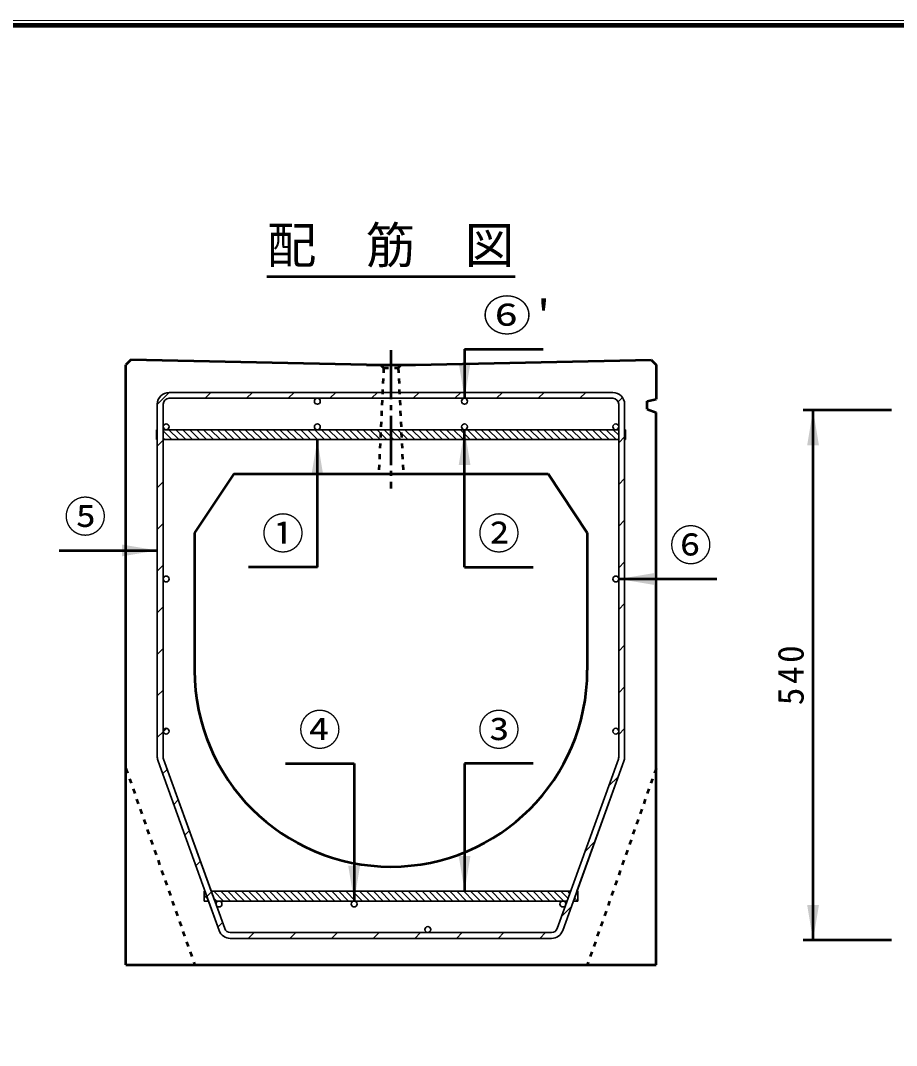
# Model space of a CAD drawing. Units: millimetres, scale not verified. Extents: x 100 to 4105, y 100 to 2870.
# Drawn here: x 1026 to 1918, y 1826 to 2870 of the extents above; entities that cross this region are included whole.
import ezdxf
from ezdxf.enums import TextEntityAlignment as Align

# ---------------------------------------------------------------- set-up
doc = ezdxf.new("R2010")
doc.units = ezdxf.units.MM
doc.header["$LTSCALE"] = 5
doc.linetypes.add('USER1', pattern=[2.2, 1, -1.2])
doc.linetypes.add('USER2', pattern=[13.4, 10, -1.2, 1, -1.2])
doc.layers.add('V-nasSTD', color=7, linetype='Continuous', lineweight=50)
doc.styles.add('ＭＳ ゴシック', font='')
doc.styles.get('ＭＳ ゴシック').set_extended_font_data('MS Gothic')

msp = doc.modelspace()

# ---------------------------------------------------------------- hatches: boundary and pattern name
at = {"layer": 'V-nasSTD'}
for points in [[(1484.432, 2521.236), (1478.432, 2485.236), (1472.432, 2521.236)], [(1839.432, 2437.283), (1833.432, 2473.283), (1827.432, 2437.283)], [(1484.432, 2417.236), (1478.432, 2453.236), (1472.432, 2417.236)], [(1322.432, 2407.236), (1328.432, 2443.236), (1334.432, 2407.236)], [(1129.432, 2324.327), (1165.432, 2330.327), (1129.432, 2336.327)], [(1671.432, 2295.236), (1635.432, 2301.236), (1671.432, 2307.236)], [(1484.432, 2019.236), (1478.432, 1983.236), (1472.432, 2019.236)], [(1359.932, 2009.236), (1365.932, 1973.236), (1371.932, 2009.236)], [(1827.432, 1969.283), (1833.432, 1933.283), (1839.432, 1969.283)]]:
    msp.add_hatch(color=256, dxfattribs=at).paths.add_polyline_path(points)

# ---------------------------------------------------------------- linework, layer by layer
at = {"layer": 'V-nasSTD', "lineweight": 100}
msp.add_line((4100, 2865), (105, 2865), dxfattribs=at)
at = {"layer": 'V-nasSTD'}
for p, q in [((1277.029, 2609.283), (1529.835, 2609.283)), ((1478.432, 2535.236), (1558.432, 2535.236)), ((1478.432, 2535.236), (1478.432, 2485.236)), ((1138.432, 2524.283), (1133.432, 2519.283)), ((1133.432, 1908.283), (1133.432, 2519.283)), ((1378.432, 2519.283), (1138.432, 2524.283)), ((1378.432, 2519.283), (1428.432, 2519.283)), ((1428.432, 2519.283), (1668.432, 2524.283)), ((1668.432, 2524.283), (1673.432, 2519.283)), ((1673.432, 2519.283), (1673.432, 2484.298)), ((1664.432, 2482.283), (1673.432, 2484.298)), ((1664.432, 2474.283), (1664.432, 2482.283)), ((1664.432, 2474.283), (1673.432, 2470.925)), ((1673.432, 1908.283), (1673.432, 2470.925)), ((1913.432, 2473.283), (1823.432, 2473.283)), ((1833.432, 1933.283), (1833.432, 2473.283)), ((1478.432, 2313.236), (1478.432, 2453.236)), ((1328.432, 2313.236), (1328.432, 2443.236)), ((1243.432, 2408.283), (1203.432, 2348.283)), ((1243.432, 2408.283), (1563.432, 2408.283)), ((1563.432, 2408.283), (1603.432, 2348.283)), ((1203.432, 2348.283), (1203.432, 2208.283)), ((1603.432, 2348.283), (1603.432, 2208.283)), ((1065.432, 2330.327), (1165.432, 2330.327)), ((1328.432, 2313.236), (1258.432, 2313.236)), ((1478.432, 2313.236), (1548.432, 2313.236)), ((1735.432, 2301.236), (1635.432, 2301.236)), ((1295.932, 2113.236), (1365.932, 2113.236)), ((1365.932, 2113.236), (1365.932, 1973.236)), ((1478.432, 2113.236), (1478.432, 1983.236)), ((1548.432, 2113.236), (1478.432, 2113.236)), ((1913.432, 1933.283), (1823.432, 1933.283)), ((1133.432, 1908.283), (1673.432, 1908.283))]:
    msp.add_line(p, q, dxfattribs=at)
at = {"layer": 'V-nasSTD', "linetype": 'USER2'}
msp.add_line((1403.432, 2534.283), (1403.432, 2393.283), dxfattribs=at)
at = {"layer": 'V-nasSTD', "linetype": 'USER1'}
for p, q in [((1395.932, 2516.283), (1390.932, 2408.283)), ((1395.932, 2516.283), (1392.932, 2519.283)), ((1392.932, 2519.283), (1413.932, 2519.283)), ((1395.932, 2516.283), (1410.932, 2516.283)), ((1410.932, 2516.283), (1413.932, 2519.283)), ((1410.932, 2516.283), (1415.932, 2408.283)), ((1133.432, 2108.283), (1203.432, 1908.283)), ((1673.432, 2108.283), (1603.432, 1908.283))]:
    msp.add_line(p, q, dxfattribs=at)
at = {"layer": 'V-nasSTD', "lineweight": 35}
for p, q in [((1177.586, 2491.236), (1165.432, 2479.082)), ((1177.432, 2491.236), (1629.432, 2491.236)), ((1629.432, 2485.236), (1177.432, 2485.236)), ((1177.432, 2485.236), (1629.432, 2485.236)), ((1220.013, 2491.236), (1214.013, 2485.236)), ((1262.439, 2491.236), (1256.439, 2485.236)), ((1304.866, 2491.236), (1298.866, 2485.236)), ((1347.292, 2491.236), (1341.292, 2485.236)), ((1389.718, 2491.236), (1383.718, 2485.236)), ((1432.145, 2491.236), (1426.145, 2485.236)), ((1474.571, 2491.236), (1468.571, 2485.236)), ((1516.998, 2491.236), (1510.998, 2485.236)), ((1559.424, 2491.236), (1553.424, 2485.236)), ((1601.85, 2491.236), (1595.85, 2485.236)), ((1639.22, 2486.179), (1634.852, 2481.811)), ((1165.432, 2479.236), (1165.432, 2119.811)), ((1165.432, 2443.236), (1165.432, 2479.236)), ((1165.432, 2479.236), (1165.432, 2453.236)), ((1171.432, 2479.236), (1171.432, 2119.811)), ((1171.432, 2119.811), (1171.432, 2479.236)), ((1635.432, 2119.811), (1635.432, 2479.236)), ((1635.432, 2479.236), (1635.432, 2119.811)), ((1635.432, 2443.236), (1635.432, 2479.236)), ((1635.432, 2479.236), (1635.432, 2453.236)), ((1641.432, 2119.811), (1641.432, 2479.236)), ((1641.432, 2443.236), (1641.432, 2479.236)), ((1641.432, 2479.236), (1641.432, 2453.236)), ((1164.432, 2453.236), (1164.432, 2443.236)), ((1165.432, 2453.236), (1164.432, 2453.236)), ((1165.432, 2453.236), (1164.432, 2453.236)), ((1164.432, 2453.236), (1164.432, 2443.236)), ((1635.432, 2453.236), (1171.432, 2453.236)), ((1635.432, 2453.236), (1171.432, 2453.236)), ((1177.261, 2453.236), (1187.261, 2443.236)), ((1184.332, 2453.236), (1194.332, 2443.236)), ((1191.403, 2453.236), (1201.403, 2443.236)), ((1198.474, 2453.236), (1208.474, 2443.236)), ((1205.545, 2453.236), (1215.545, 2443.236)), ((1212.616, 2453.236), (1222.616, 2443.236)), ((1219.687, 2453.236), (1229.687, 2443.236)), ((1226.758, 2453.236), (1236.758, 2443.236)), ((1233.829, 2453.236), (1243.829, 2443.236)), ((1240.9, 2453.236), (1250.9, 2443.236)), ((1247.971, 2453.236), (1257.971, 2443.236)), ((1255.042, 2453.236), (1265.042, 2443.236)), ((1262.113, 2453.236), (1272.113, 2443.236)), ((1269.185, 2453.236), (1279.185, 2443.236)), ((1276.256, 2453.236), (1286.256, 2443.236)), ((1283.327, 2453.236), (1293.327, 2443.236)), ((1290.398, 2453.236), (1300.398, 2443.236)), ((1297.469, 2453.236), (1307.469, 2443.236)), ((1304.54, 2453.236), (1314.54, 2443.236)), ((1311.611, 2453.236), (1321.611, 2443.236)), ((1318.682, 2453.236), (1328.682, 2443.236)), ((1325.753, 2453.236), (1335.753, 2443.236)), ((1332.824, 2453.236), (1342.824, 2443.236)), ((1339.895, 2453.236), (1349.895, 2443.236)), ((1346.966, 2453.236), (1356.966, 2443.236)), ((1354.037, 2453.236), (1364.037, 2443.236)), ((1361.108, 2453.236), (1371.108, 2443.236)), ((1368.18, 2453.236), (1378.18, 2443.236)), ((1375.251, 2453.236), (1385.251, 2443.236)), ((1382.322, 2453.236), (1392.322, 2443.236)), ((1389.393, 2453.236), (1399.393, 2443.236)), ((1396.464, 2453.236), (1406.464, 2443.236)), ((1403.535, 2453.236), (1413.535, 2443.236)), ((1410.606, 2453.236), (1420.606, 2443.236)), ((1417.677, 2453.236), (1427.677, 2443.236)), ((1424.748, 2453.236), (1434.748, 2443.236)), ((1431.819, 2453.236), (1441.819, 2443.236)), ((1438.89, 2453.236), (1448.89, 2443.236)), ((1445.961, 2453.236), (1455.961, 2443.236)), ((1453.032, 2453.236), (1463.032, 2443.236)), ((1460.103, 2453.236), (1470.103, 2443.236)), ((1467.174, 2453.236), (1477.174, 2443.236)), ((1474.246, 2453.236), (1484.246, 2443.236)), ((1481.365, 2455.603), (1479.065, 2453.303)), ((1481.317, 2453.236), (1491.317, 2443.236)), ((1488.388, 2453.236), (1498.388, 2443.236)), ((1495.459, 2453.236), (1505.459, 2443.236)), ((1502.53, 2453.236), (1512.53, 2443.236)), ((1509.601, 2453.236), (1519.601, 2443.236)), ((1516.672, 2453.236), (1526.672, 2443.236)), ((1523.743, 2453.236), (1533.743, 2443.236)), ((1530.814, 2453.236), (1540.814, 2443.236)), ((1537.885, 2453.236), (1547.885, 2443.236)), ((1544.956, 2453.236), (1554.956, 2443.236)), ((1552.027, 2453.236), (1562.027, 2443.236)), ((1559.098, 2453.236), (1569.098, 2443.236)), ((1566.169, 2453.236), (1576.169, 2443.236)), ((1573.24, 2453.236), (1583.24, 2443.236)), ((1580.312, 2453.236), (1590.312, 2443.236)), ((1587.383, 2453.236), (1597.383, 2443.236)), ((1594.454, 2453.236), (1604.454, 2443.236)), ((1601.525, 2453.236), (1611.525, 2443.236)), ((1608.596, 2453.236), (1618.596, 2443.236)), ((1615.667, 2453.236), (1625.667, 2443.236)), ((1622.738, 2453.236), (1632.738, 2443.236)), ((1629.809, 2453.236), (1635.432, 2447.613)), ((1641.432, 2453.236), (1642.432, 2453.236)), ((1641.432, 2453.236), (1642.432, 2453.236)), ((1642.432, 2453.236), (1642.432, 2443.236)), ((1642.432, 2453.236), (1642.432, 2443.236)), ((1164.432, 2451.922), (1165.432, 2450.922)), ((1164.432, 2444.851), (1165.432, 2443.851)), ((1164.432, 2443.236), (1165.432, 2443.236)), ((1164.432, 2443.236), (1165.432, 2443.236)), ((1171.432, 2442.655), (1165.432, 2436.655)), ((1171.432, 2451.993), (1180.19, 2443.236)), ((1171.432, 2444.922), (1173.119, 2443.236)), ((1635.432, 2443.236), (1171.432, 2443.236)), ((1171.432, 2443.236), (1635.432, 2443.236)), ((1641.432, 2445.965), (1635.432, 2439.965)), ((1641.432, 2448.684), (1642.432, 2447.684)), ((1641.432, 2443.236), (1642.432, 2443.236)), ((1642.432, 2443.236), (1641.432, 2443.236)), ((1641.432, 2403.538), (1635.432, 2397.538)), ((1171.432, 2400.229), (1165.432, 2394.229)), ((1635.432, 2355.112), (1641.432, 2361.112)), ((1171.432, 2357.802), (1165.432, 2351.802)), ((1635.432, 2312.685), (1641.432, 2318.685)), ((1171.432, 2315.376), (1165.432, 2309.376)), ((1635.432, 2270.259), (1641.432, 2276.259)), ((1171.432, 2272.95), (1165.432, 2266.95)), ((1635.432, 2227.833), (1641.432, 2233.833)), ((1171.432, 2230.523), (1165.432, 2224.523)), ((1171.432, 2188.097), (1165.432, 2182.097)), ((1635.432, 2185.406), (1641.432, 2191.406)), ((1171.432, 2145.67), (1165.432, 2139.67)), ((1174.952, 2149.19), (1171.478, 2145.716)), ((1635.432, 2142.98), (1641.432, 2148.98)), ((1228.464, 1943.16), (1166.145, 2115.735)), ((1234.108, 1945.198), (1171.789, 2117.773)), ((1234.108, 1945.198), (1171.789, 2117.773)), ((1223.983, 1973.236), (1171.789, 2117.773)), ((1171.789, 2117.773), (1220.372, 1983.236)), ((1572.757, 1945.198), (1635.075, 2117.773)), ((1635.075, 2117.773), (1572.757, 1945.198)), ((1578.4, 1943.16), (1640.719, 2115.735)), ((1589.261, 1973.236), (1640.719, 2115.735)), ((1640.719, 2115.735), (1592.872, 1983.236)), ((1175.549, 2107.361), (1170.862, 2102.674)), ((1625.141, 2090.262), (1635.126, 2100.247)), ((1186.805, 2076.19), (1182.118, 2071.503)), ((1198.061, 2045.02), (1193.374, 2040.333)), ((1601.161, 2023.856), (1611.146, 2033.841)), ((1209.317, 2013.849), (1204.63, 2009.163)), ((1212.992, 1983.236), (1213.992, 1983.236)), ((1212.992, 1983.236), (1212.992, 1973.236)), ((1212.992, 1973.236), (1212.992, 1983.236)), ((1212.992, 1983.236), (1213.992, 1983.236)), ((1212.992, 1979.098), (1216.897, 1975.194)), ((1212.992, 1973.236), (1217.604, 1973.236)), ((1217.604, 1973.236), (1212.992, 1973.236)), ((1213.992, 1983.236), (1228.464, 1943.16)), ((1220.573, 1982.679), (1215.886, 1977.992)), ((1228.464, 1943.16), (1217.604, 1973.236)), ((1220.372, 1983.236), (1586.492, 1983.236)), ((1220.372, 1983.236), (1586.492, 1983.236)), ((1222.885, 1976.277), (1225.926, 1973.236)), ((1222.997, 1983.236), (1232.997, 1973.236)), ((1223.983, 1973.236), (1582.881, 1973.236)), ((1582.881, 1973.236), (1223.983, 1973.236)), ((1230.068, 1983.236), (1240.068, 1973.236)), ((1237.139, 1983.236), (1247.139, 1973.236)), ((1244.21, 1983.236), (1254.21, 1973.236)), ((1251.281, 1983.236), (1261.281, 1973.236)), ((1258.352, 1983.236), (1268.352, 1973.236)), ((1265.423, 1983.236), (1275.423, 1973.236)), ((1272.494, 1983.236), (1282.494, 1973.236)), ((1279.565, 1983.236), (1289.565, 1973.236)), ((1286.636, 1983.236), (1296.636, 1973.236)), ((1293.707, 1983.236), (1303.707, 1973.236)), ((1300.778, 1983.236), (1310.778, 1973.236)), ((1307.849, 1983.236), (1317.849, 1973.236)), ((1314.92, 1983.236), (1324.92, 1973.236)), ((1321.992, 1983.236), (1331.992, 1973.236)), ((1329.063, 1983.236), (1339.063, 1973.236)), ((1336.134, 1983.236), (1346.134, 1973.236)), ((1343.205, 1983.236), (1353.205, 1973.236)), ((1350.276, 1983.236), (1360.276, 1973.236)), ((1357.347, 1983.236), (1367.347, 1973.236)), ((1364.418, 1983.236), (1374.418, 1973.236)), ((1371.489, 1983.236), (1381.489, 1973.236)), ((1378.56, 1983.236), (1388.56, 1973.236)), ((1385.631, 1983.236), (1395.631, 1973.236)), ((1392.702, 1983.236), (1402.702, 1973.236)), ((1399.773, 1983.236), (1409.773, 1973.236)), ((1406.844, 1983.236), (1416.844, 1973.236)), ((1413.915, 1983.236), (1423.915, 1973.236)), ((1420.987, 1983.236), (1430.987, 1973.236)), ((1428.058, 1983.236), (1438.058, 1973.236)), ((1435.129, 1983.236), (1445.129, 1973.236)), ((1442.2, 1983.236), (1452.2, 1973.236)), ((1449.271, 1983.236), (1459.271, 1973.236)), ((1456.342, 1983.236), (1466.342, 1973.236)), ((1463.413, 1983.236), (1473.413, 1973.236)), ((1470.484, 1983.236), (1480.484, 1973.236)), ((1477.555, 1983.236), (1487.555, 1973.236)), ((1484.626, 1983.236), (1494.626, 1973.236)), ((1491.697, 1983.236), (1501.697, 1973.236)), ((1498.768, 1983.236), (1508.768, 1973.236)), ((1505.839, 1983.236), (1515.839, 1973.236)), ((1512.91, 1983.236), (1522.91, 1973.236)), ((1519.981, 1983.236), (1529.981, 1973.236)), ((1527.053, 1983.236), (1537.053, 1973.236)), ((1534.124, 1983.236), (1544.124, 1973.236)), ((1541.195, 1983.236), (1551.195, 1973.236)), ((1548.266, 1983.236), (1558.266, 1973.236)), ((1555.337, 1983.236), (1565.337, 1973.236)), ((1562.408, 1983.236), (1572.408, 1973.236)), ((1569.479, 1983.236), (1579.479, 1973.236)), ((1576.55, 1983.236), (1583.855, 1975.931)), ((1583.621, 1983.236), (1585.731, 1981.126)), ((1593.872, 1973.236), (1589.261, 1973.236)), ((1593.872, 1973.236), (1589.261, 1973.236)), ((1590.417, 1976.439), (1593.621, 1973.236)), ((1592.293, 1981.634), (1593.872, 1980.056)), ((1592.872, 1983.236), (1593.872, 1983.236)), ((1592.872, 1983.236), (1593.872, 1983.236)), ((1593.872, 1983.236), (1593.872, 1973.236)), ((1593.872, 1983.236), (1593.872, 1973.236)), ((1577.181, 1957.449), (1587.166, 1967.434)), ((1227.142, 1946.822), (1231.829, 1951.509)), ((1239.751, 1941.236), (1567.113, 1941.236)), ((1567.113, 1941.236), (1239.751, 1941.236)), ((1239.751, 1935.236), (1567.113, 1935.236)), ((1257.982, 1935.236), (1263.982, 1941.236)), ((1300.409, 1935.236), (1306.409, 1941.236)), ((1342.835, 1935.236), (1348.835, 1941.236)), ((1385.262, 1935.236), (1391.262, 1941.236)), ((1427.688, 1935.236), (1433.688, 1941.236)), ((1470.114, 1935.236), (1476.114, 1941.236)), ((1512.541, 1935.236), (1518.541, 1941.236)), ((1554.967, 1935.236), (1560.967, 1941.236))]:
    msp.add_line(p, q, dxfattribs=at)
at = {"layer": 'V-nasSTD', "lineweight": 13}
msp.add_lwpolyline([(100, 100), (100, 2870), (4105, 2870), (4105, 100)], close=True, dxfattribs=at)
at = {"layer": 'V-nasSTD', "lineweight": 35}
for centre in [(1328.432, 2482.236), (1478.432, 2482.236), (1174.432, 2456.236), (1328.432, 2456.236), (1478.432, 2456.236), (1632.432, 2456.236), (1174.432, 2301.236), (1632.432, 2301.236), (1174.432, 2146.236), (1632.432, 2146.236), (1228.256, 1970.236), (1365.932, 1970.236), (1578.608, 1970.236), (1440.932, 1944.236)]:
    msp.add_circle(centre, 3, dxfattribs=at)
for centre, radius, start, end in [((1177.432, 2479.236), 12, 90, 180), ((1177.432, 2479.236), 6, 90, 180), ((1177.432, 2479.236), 6, 90, 180), ((1629.432, 2479.236), 12, 0, 90), ((1629.432, 2479.236), 6, 0, 90), ((1629.432, 2479.236), 6, 0, 90), ((1177.432, 2119.811), 12, 180, 199.85521), ((1177.432, 2119.811), 6, 180, 199.85521), ((1177.432, 2119.811), 6, 180, 199.85522), ((1629.432, 2119.811), 6, 340.14479, 0), ((1629.432, 2119.811), 6, 340.14479, 0), ((1629.432, 2119.811), 12, 340.14479, 0), ((1239.751, 1947.236), 12, 199.85521, 270), ((1239.751, 1947.236), 6, 199.85521, 270), ((1239.751, 1947.236), 6, 199.85521, 270), ((1567.113, 1947.236), 6, 270, 340.14479), ((1567.113, 1947.236), 6, 270, 340.14479), ((1567.113, 1947.236), 12, 270, 340.14479)]:
    msp.add_arc(centre, radius, start, end, dxfattribs=at)
at = {"layer": 'V-nasSTD'}
for start, end in [(180, 270), (270, 0)]:
    msp.add_arc((1403.432, 2208.283), 200, start, end, dxfattribs=at)

# ---------------------------------------------------------------- texts
at = {"layer": 'V-nasSTD', "style": 'ＭＳ ゴシック'}
for s, height, p in [('配\u3000筋\u3000図', 36.95, (1277.029, 2659.683)), ('⑤', 31.67, (1070.432, 2380.527)), ('①', 31.67, (1271.832, 2363.436)), ('②', 31.67, (1491.832, 2363.436)), ('⑥', 31.67, (1687.232, 2351.436)), ('④', 31.67, (1309.332, 2163.436)), ('③', 31.67, (1491.832, 2163.436))]:
    msp.add_text(s, height=height, dxfattribs=at).set_placement(p, align=Align.TOP_LEFT)
at = {"layer": 'V-nasSTD', "style": 'ＭＳ ゴシック', "width": 1.15}
msp.add_text("⑥'", height=31.67, dxfattribs=at).set_placement((1496.832, 2585.436), align=Align.TOP_LEFT)
at = {"layer": 'V-nasSTD', "insert": (1797.432, 2172.683), "char_height": 26.39, "attachment_point": 1, "rotation": 90, "style": 'ＭＳ ゴシック'}
msp.add_mtext('\\T1.2;540', dxfattribs=at)

doc.saveas('drawing.dxf')
